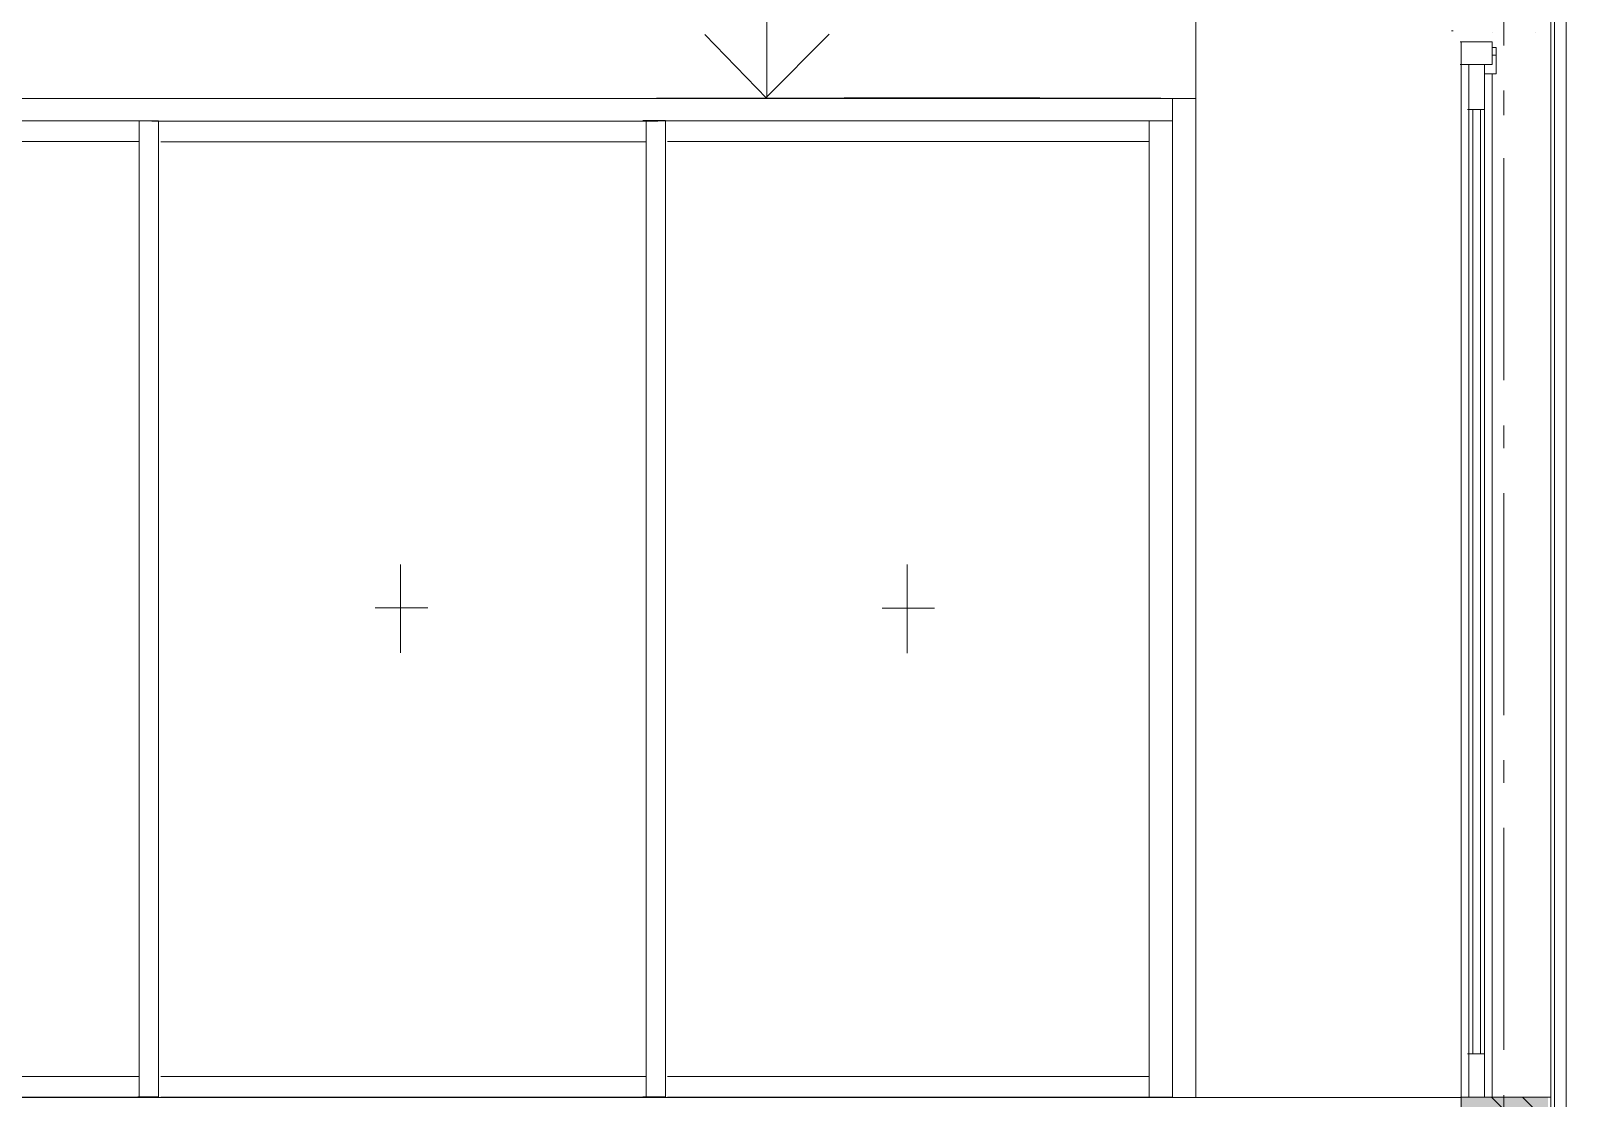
# Model space of a CAD drawing. Header units: millimetres. Extents: x -135211 to 49383, y -8033 to 228499.
# Drawn here: x -29813 to -26357, y 57053 to 59456 of the extents above; entities that cross this region are included whole.
import ezdxf

# ---------------------------------------------------------------- set-up
doc = ezdxf.new("R2010")
doc.units = ezdxf.units.MM
doc.layers.add('PDF _Геометрия', color=7, linetype='Continuous', true_color=0x1d1d1d)
doc.layers.add('PDF _Сплошная заливка', color=7, linetype='Continuous', true_color=0xffffff)

msp = doc.modelspace()

# ---------------------------------------------------------------- hatches: boundary and pattern name
at = {"layer": 'PDF _Сплошная заливка', "transparency": 33554559}
h = msp.add_hatch(color=256, dxfattribs=at)
h.paths.add_polyline_path([(-26398.8, 59515.9), (-26398.8, 60933), (-26595.6, 60933), (-26595.6, 59515.9)])
h.paths.add_polyline_path([(-26398.8, 57056.4), (-26595.6, 57056.4), (-26595.6, 56976), (-26398.8, 56976)])

# ---------------------------------------------------------------- linework, layer by layer
at = {"layer": 'PDF _Геометрия', "color": 7, "lineweight": 9}
for points in [[(-26383.7, 62157), (-26383.7, 48543.1)], [(-26378.4, 48541.8), (-26357.4, 48541.8), (-26357.4, 62156.3)], [(-31894, 59303), (-27190.9, 59303), (-27190.9, 59954.9), (-31894, 59954.9), (-27190.9, 59954.9), (-27190.9, 60932.8), (-27190.9, 57055), (-27241.7, 57055)], [(-26595.6, 59514.9), (-26392.5, 59514.9), (-26392.5, 60933), (-26392.5, 45155.4)], [(-26497.8, 59422.3), (-26497.8, 59921.8)], [(-28156.1, 59303), (-28156.1, 59603.5), (-28955.9, 59603.5)], [(-26596.1, 59379.5), (-26524.1, 59379.5), (-26524.1, 59430.3), (-26596.1, 59430.3)], [(-26594.3, 59430), (-26594.3, 59379.2), (-26594.3, 57055.1)], [(-26523.8, 59417.5), (-26515.3, 59417.5), (-26515.3, 59379.4)], [(-26541.6, 59379.5), (-26541.6, 59358.4), (-26541.6, 57055.5), (-26541.6, 57152.8), (-26541.6, 59278), (-26541.6, 59379.5), (-26579.6, 59379.5)], [(-26524.1, 59358.3), (-26524.1, 57055.4)], [(-29542.4, 59303.3), (-30685.2, 59303.3)], [(-28401.7, 59302.9), (-29540.5, 59302.9)], [(-27269.9, 59303.4), (-28404.7, 59303.4)], [(-28006.9, 59303.4), (-28307.7, 59303.4)], [(-27980.6, 59304), (-28162.6, 59304)], [(-27541.9, 59304.3), (-27982.1, 59304.3)], [(-27243.6, 59303.2), (-27243.6, 59227), (-27243.6, 57055.4), (-27294.3, 57055.4)], [(-27241.7, 59303), (-27190.9, 59303), (-27190.9, 59226.7), (-27190.9, 57055)], [(-26497.8, 59265.7), (-26497.8, 59320.7)], [(-26579.6, 59278), (-26541.6, 59278), (-26541.6, 57152.8), (-26579.6, 57152.8)], [(-26576.7, 57152.3), (-26576.7, 59277.5)], [(-26571.4, 57152.9), (-26550.4, 57152.9), (-26550.4, 59278), (-26571.4, 59278)], [(-26568, 59277.5), (-26568, 57152.3)], [(-30685.2, 59252.5), (-29542.4, 59252.5)], [(-30661, 59252.6), (-29568.7, 59252.6), (-29568.7, 59206), (-30661, 59206)], [(-29524.8, 59206.5), (-29524.8, 59253), (-29571.3, 59253)], [(-29568.7, 59252.6), (-29568.7, 57055.5)], [(-29540.5, 59252.1), (-28401.7, 59252.1)], [(-29524.8, 59253), (-29524.8, 57056)], [(-29520.2, 59252.3), (-28428.1, 59252.3), (-28428.1, 59205.8), (-29520.2, 59205.8)], [(-28384.2, 59206.9), (-28384.2, 59253.4), (-28435, 59253.4)], [(-28428.1, 59252.3), (-28428.1, 57055.2)], [(-28404.7, 59252.6), (-27269.9, 59252.6)], [(-28384.2, 59253.4), (-28384.2, 57056.5)], [(-28380, 59206.2), (-27296.2, 59206.2), (-27296.2, 59252.8), (-27296.2, 57055.6), (-27296.2, 57102.2), (-28380, 57102.2)], [(-28380, 59252.8), (-27296.2, 59252.8)], [(-27256.6, 59252.5), (-27243.6, 59252.5), (-27294.3, 59252.5)], [(-27243.6, 59252.5), (-27243.6, 57055.4)], [(-26497.8, 58668.8), (-26497.8, 59168.4)], [(-26497.8, 58516.4), (-26497.8, 58567.2)], [(-26497.8, 57915.3), (-26497.8, 58414.8)], [(-28980.8, 58254.4), (-28980.8, 58055.4)], [(-27840.2, 58254), (-27840.2, 58055.1)], [(-29037.8, 58156.6), (-28919.4, 58156.6)], [(-27897.1, 58156.3), (-27778.8, 58156.3)], [(-26497.8, 57762.9), (-26497.8, 57813.7)], [(-26497.8, 57161.8), (-26497.8, 57661.3)], [(-30661, 57102.1), (-29568.7, 57102.1), (-29568.7, 57055.5), (-30661, 57055.5)], [(-29571.3, 57056), (-29524.8, 57056), (-29524.8, 57102.6)], [(-29520.2, 57101.8), (-28428.1, 57101.8), (-28428.1, 57055.2), (-29520.2, 57055.2)], [(-28435, 57056.5), (-28384.2, 57056.5), (-28384.2, 57103)], [(-37342.6, 57055.1), (-26594.3, 57055.1), (-26594.3, 56974.6), (-37342.6, 56974.6)], [(-27296.2, 57055.6), (-28380, 57055.6)], [(-26579.6, 57055.5), (-26541.6, 57055.5)], [(-26497.8, 57009.4), (-26497.8, 57060.2)]]:
    msp.add_lwpolyline(points, dxfattribs=at)
at = {"layer": 'PDF _Геометрия', "color": 7, "lineweight": 18}
for points in [[(-28156.1, 59303), (-28295.9, 59446.9)], [(-28159.6, 59303.5), (-28015.7, 59447.5)]]:
    msp.add_lwpolyline(points, dxfattribs=at)
at = {"layer": 'PDF _Геометрия', "color": 252, "lineweight": 9, "true_color": 0x888888}
for points in [[(-26611.8, 59455.5), (-26615.8, 59455.5)], [(-26524.1, 59451.4), (-26524.1, 59451.4)], [(-26427.6, 59452.2), (-26427.6, 59452.2)]]:
    msp.add_lwpolyline(points, dxfattribs=at)
at = {"layer": 'PDF _Геометрия', "color": 7, "lineweight": 9}
for points in [[(-26515.3, 59358.3), (-26515.3, 59400.6), (-26523.8, 59400.6), (-26515.3, 59400.6), (-26515.3, 59358.3), (-26540.9, 59358.3)], [(-26576.7, 59277.5), (-26576.7, 57152.3), (-26576.7, 57055), (-26576.7, 59379.1)], [(-26595.6, 57055.3), (-26392.5, 57055.3), (-26392.5, 57046.8), (-26392.5, 57038.4), (-26392.5, 56974.9), (-26595.6, 56974.9), (-26392.5, 56974.9), (-26392.5, 57055.3)]]:
    msp.add_lwpolyline(points, close=True, dxfattribs=at)
at = {"layer": 'PDF _Геометрия', "lineweight": 9}
for points in [[(-26445.1, 56975.2), (-26525.7, 57055.6)], [(-26392.5, 56991.8), (-26456.1, 57055.3)]]:
    msp.add_lwpolyline(points, dxfattribs=at)

doc.saveas('drawing.dxf')
